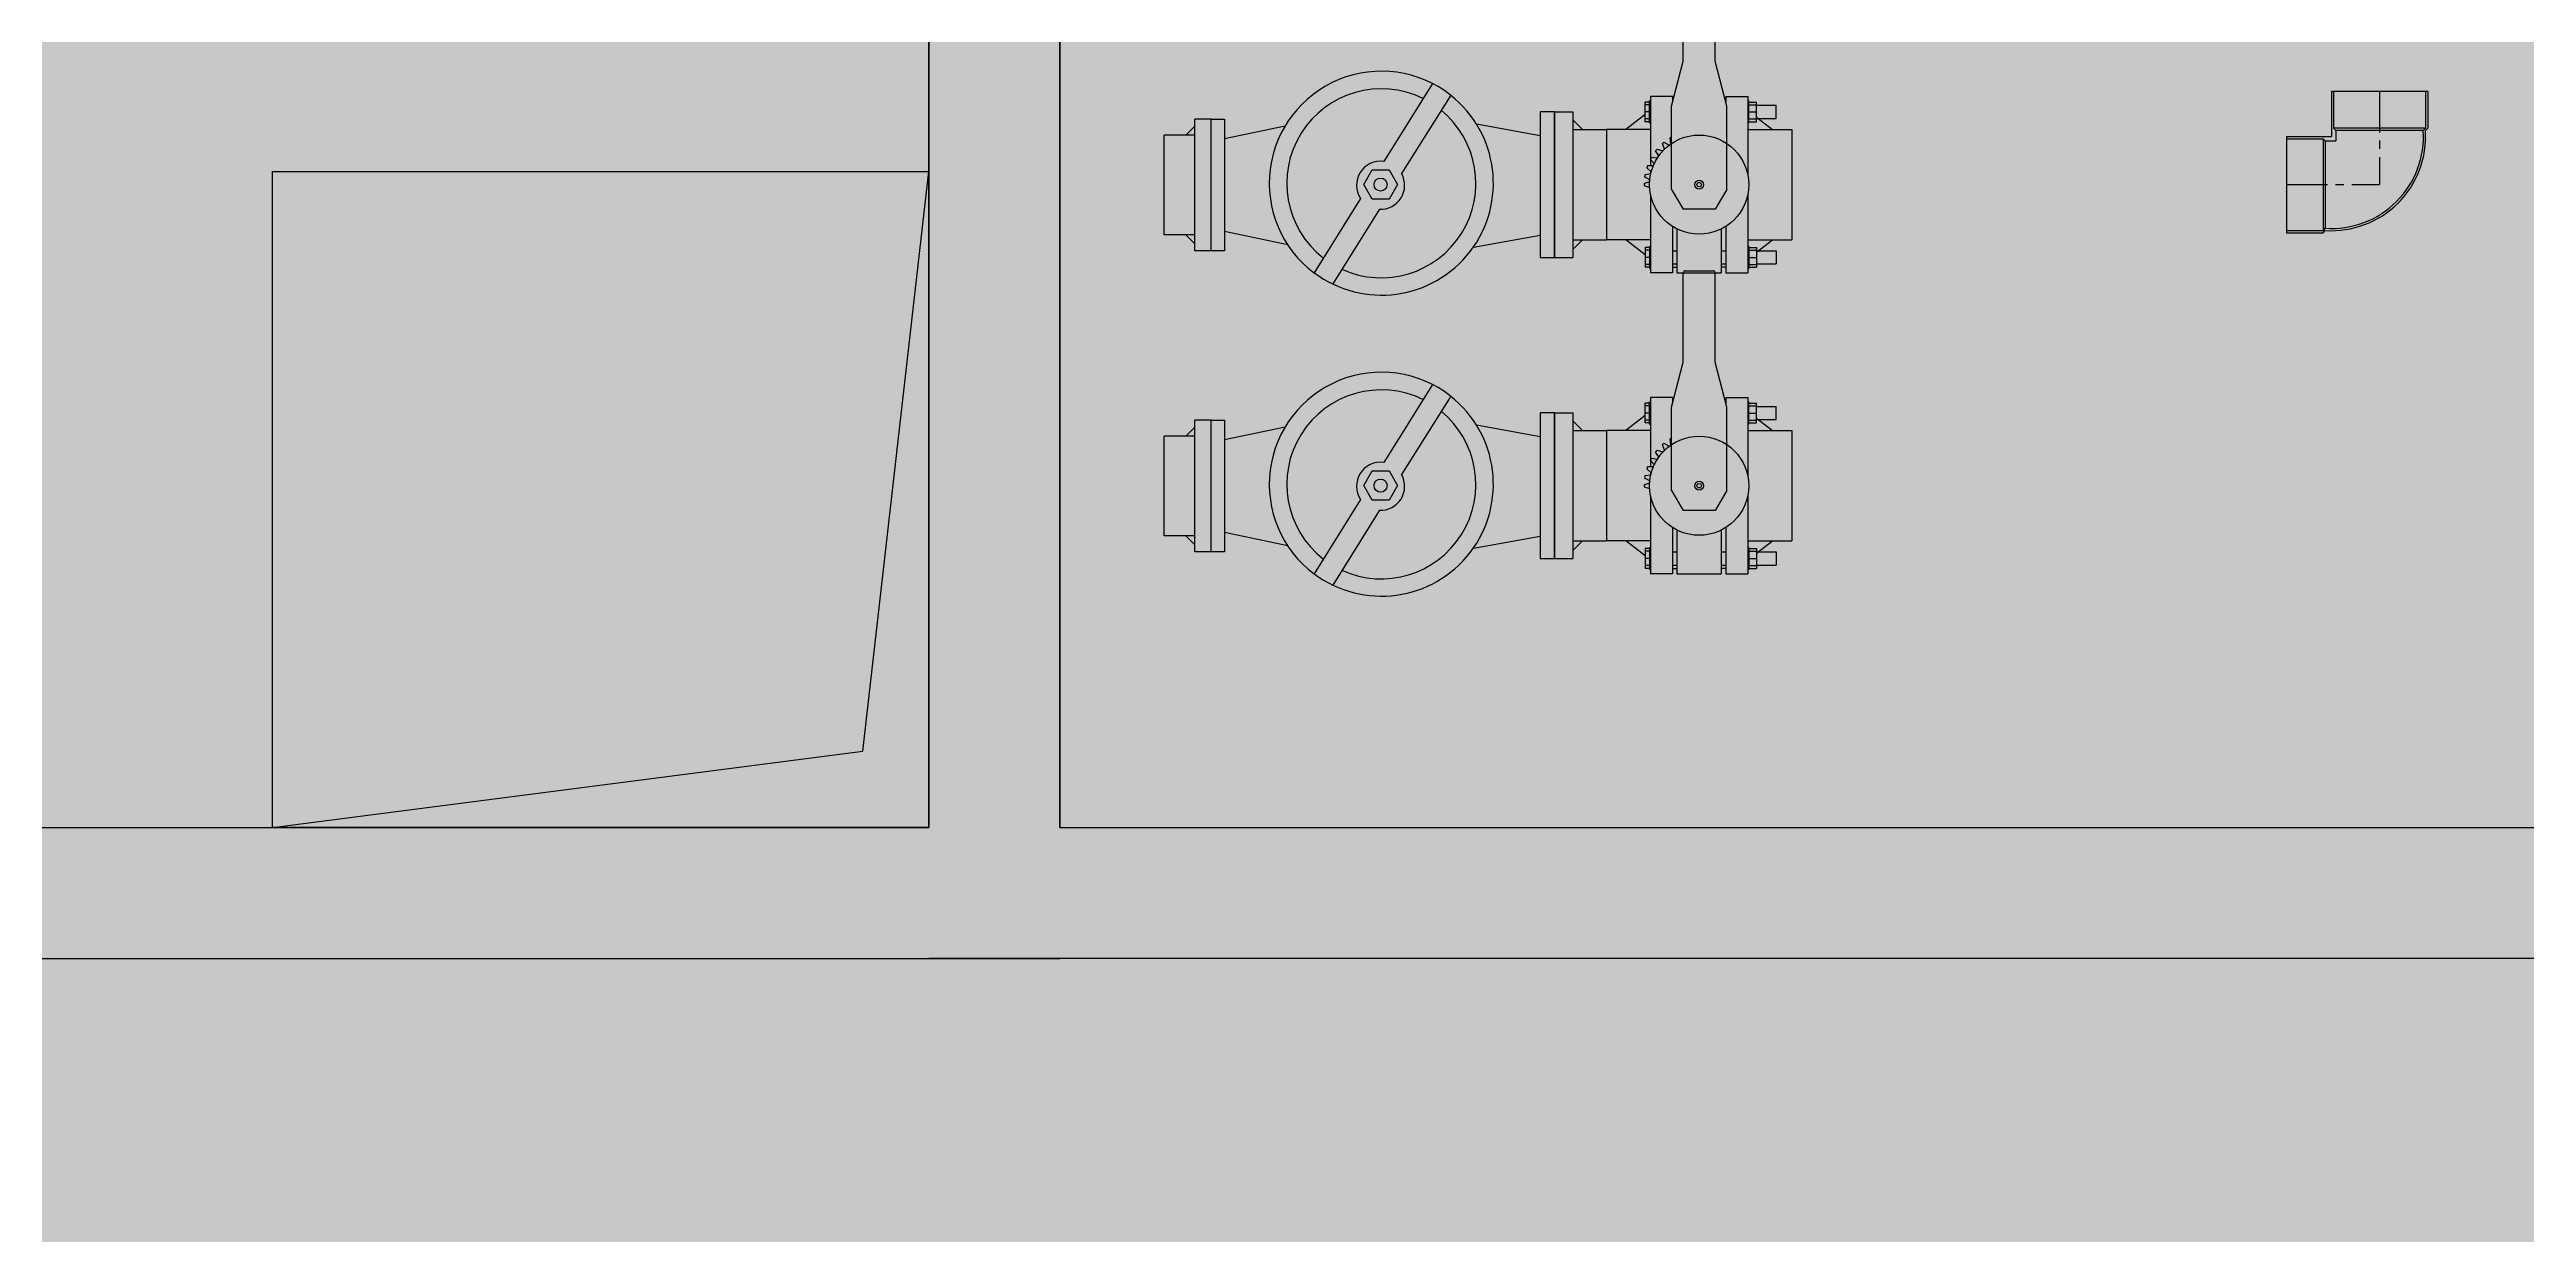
# Model space of a CAD drawing. Header units: millimetres. Extents: x -225363 to 347188, y -782467 to 813415.
# Drawn here: x 25870 to 29644, y 10383 to 12190 of the extents above; entities that cross this region are included whole.
import ezdxf

# ---------------------------------------------------------------- set-up
doc = ezdxf.new("R2010")
doc.units = ezdxf.units.MM
doc.linetypes.add('CENTER', pattern=[2, 1.25, -0.25, 0.25, -0.25])
for name, color, linetype in [('0.05 Thu đáy', 5, 'Continuous'), ('M-Fitting', 2, 'Continuous'), ('PA- VAN', 2, 'Continuous')]:
    doc.layers.add(name, color=color, linetype=linetype)
doc.layers.add('Xref SCN', color=8, linetype='Continuous', lineweight=0)
doc.styles.get("Standard").update_dxf_attribs({"font": 'arial_1.ttf'})
pattern_1 = [(197, (-1424125.8, -442865.07), (-126.479246, -237.872866), [95.25, -285.75]), (287, (-1424185.26, -442833.45), (237.872866, -126.479246), [95.25, -285.75])]

# ---------------------------------------------------------------- blocks, each defined once
blk = doc.blocks.new('Xref SCN')
at = {"layer": 'Xref SCN', "ltscale": 3}
h = blk.add_hatch(dxfattribs=at)
h.set_pattern_fill('CROSS', color=256, scale=30, angle=197)
h.set_pattern_definition(pattern_1)
edge = h.paths.add_edge_path()
edge.add_arc((2267.4, -6083), 1150, 110.6378, 180.3856)
edge.add_line((1117.5, -6090.7), (1124.4, -7115.5))
edge.add_arc((2274.3, -7107.7), 1150, 180.3856, 270.3856)
edge.add_line((2282.1, -8257.7), (21549.9, -8127.6))
edge.add_arc((21542.2, -6977.6), 1150, 270.3853, 360.4402)
edge.add_line((22692.1, -6968.7), (22692.2, -2095.9))
edge.add_arc((21542.2, -2104.7), 1150, 0.4404, 90.3856)
edge.add_line((21534.5, -954.8), (6081.9, -1059))
edge.add_arc((6089.6, -2209), 1150, 90.3854, 160.1332)
edge.add_arc((-23.6, -0.1), 5350, 290.6378, 340.1333, ccw=False)
edge = h.paths.add_edge_path()
edge.add_arc((21542.2, 18280.2), 1150, 0.4403, 104.3699, ccw=False)
edge.add_line((22692.2, 18289), (22692.2, 2404))
edge.add_arc((21542.2, 2395.2), 1150, -89.6144, 0.4403, ccw=False)
edge.add_line((21549.9, 1245.2), (6067.1, 1140.9))
edge.add_arc((6059.3, 2290.9), 1150, 200.6378, 270.3855, ccw=False)
edge.add_arc((-23.6, -0.1), 5350, 20.6378, 28.5953)
edge.add_arc((5234.3, 2862.4), 636.6, 160.1438, 208.3076, ccw=False)
edge.add_arc((7788.2, 2340.3), 3237.9, 44.3307, 166.8197, ccw=False)
edge.add_arc((13743.2, 8157.8), 5087.1, 224.3307, 255.0649)
edge.add_arc((13751.1, 8258.8), 5186.7, 255.2685, 275.8245)
edge.add_arc((13743.2, 8157.8), 5087.1, 276.028, 352.804)
edge.add_arc((13366.1, 8136.4), 5458.9, 353.5222, 372.9617)
edge.add_arc((13743.2, 8157.8), 5087.1, 13.6798, 75.7266)
edge.add_arc((16202.1, 17226.1), 4310.1, 184.5429, 253.7688, ccw=False)
edge.add_arc((12055.2, 16895.7), 150, 104.4177, 184.1801, ccw=False)
edge.add_line((12017.8, 17040.9), (21256.8, 19394.2))
h = blk.add_hatch(dxfattribs=at)
h.set_pattern_fill('CROSS', color=256, scale=30, angle=197)
h.set_pattern_definition(pattern_1)
edge = h.paths.add_edge_path()
edge.add_line((10158.3, 16567.3), (1851.3, 14451.4))
edge.add_arc((2136.7, 13337.4), 1150, 104.3699, 180.3856)
edge.add_line((986.8, 13329.7), (1035.4, 6105.3))
edge.add_arc((2185.4, 6113.1), 1150, 180.3856, 250.1333)
edge.add_arc((-23.6, -0.1), 5350, 54.441, 70.1333, ccw=False)
edge.add_arc((3168.4, 4685.8), 343.2, 256.3943, 333.3422)
edge.add_arc((7788.2, 2340.3), 4837.9, 44.3307, 153.0645, ccw=False)
edge.add_arc((13743.2, 8157.8), 3487.1, 224.3307, 435.8788)
edge.add_arc((16212.7, 17236.7), 5922.7, 187.71586, 254.13812, ccw=False)
edge.add_arc((10541.9, 16468.3), 200, 187.6327, 187.7159, ccw=False)
edge.add_arc((10195, 16421.9), 150, 7.6327, 104.1621)
edge = h.paths.add_edge_path()
edge.add_arc((-13757.9, 9268.2), 1150, 104.3599, 180.4403)
edge.add_line((-14907.8, 9259.4), (-14907.8, 2149))
edge.add_arc((-13757.9, 2157.9), 1150, 180.4403, 270.3856)
edge.add_line((-13750.1, 1007.9), (-6129, 1058.9))
edge.add_arc((-6136.7, 2208.8), 1150, 270.3859, 340.1337)
edge.add_arc((-23.6, -0.1), 5350, 110.6378, 160.1333, ccw=False)
edge.add_arc((-2314.5, 6082.8), 1150, 290.6378, 360.3856)
edge.add_line((-1164.6, 6090.5), (-1205.6, 12195.1))
edge.add_arc((-2355.6, 12187.3), 1150, 0.3856, 104.3599)
edge.add_line((-2640.8, 13301.4), (-14043.1, 10382.3))
edge = h.paths.add_edge_path()
edge.add_line((-13750.1, -8364.8), (-2217.8, -8288))
edge.add_arc((-2225.6, -7138), 1150, 270.3861, 360.3861)
edge.add_line((-1075.6, -7130.3), (-1082.5, -6105.5))
edge.add_arc((-2232.5, -6113.2), 1150, 0.3856, 70.1333)
edge.add_arc((-23.6, -0.1), 5350, 200.6378, 250.1333, ccw=False)
edge.add_arc((-6106.4, -2291.1), 1150, 20.6378, 90.3856)
edge.add_line((-6114.2, -1141.1), (-13765.6, -1192.1))
edge.add_arc((-13757.8, -2342), 1150, 90.3861, 180.441)
edge.add_line((-14907.8, -2350.9), (-14907.8, -7223.7))
edge.add_arc((-13757.9, -7214.9), 1150, 180.4404, 270.3856)
edge.add_arc((-13747.8, -8714.8), 350, 90.3818, 90.3856, ccw=False)
blk = doc.blocks.new('FLANGE-250(SIDE)')
at = {"lineweight": -3, "extrusion": (0, 1, 0)}
for p, q in [((0, 200), (0, -200)), ((0, 200), (50, 200)), ((50, 200), (50, -200)), ((50, 151.5), (142.5, 151.5)), ((142.5, 151.5), (142.5, -151.5)), ((0, -200), (50, -200)), ((50, -151.5), (142.5, -151.5))]:
    blk.add_line(p, q, dxfattribs=at)
at = {"lineweight": -3, "extrusion": (-6.12323e-17, 6.12323e-17, -1)}
blk.add_line((50, 178.5), (77, 151.5), dxfattribs=at)
at = {"lineweight": -3, "extrusion": (-6.12323e-17, -6.12323e-17, -1)}
blk.add_line((50, -178.5), (77, -151.5), dxfattribs=at)
blk = doc.blocks.new('bau loc')
at = {"layer": 'M-Fitting', "lineweight": -3}
for p, q in [((676893.7, 1090364.4), (676908.2, 1090445.3)), ((677049.7, 1090360.7), (677034.6, 1090445.3)), ((676857.1, 1090331.9), (676956.6, 1090269.8)), ((676842.4, 1090308.8), (676941.2, 1090247.1)), ((677001.8, 1090241.6), (677096.5, 1090182.5)), ((676988.3, 1090217.7), (677082.5, 1090158.9)), ((676896.5, 1090122.1), (676912.7, 1090045.5)), ((677047, 1090125.6), (677030.1, 1090045.5))]:
    blk.add_line(p, q, dxfattribs=at)
for points in [[(676878.5, 1090445.3), (677062.8, 1090445.3), (677062.8, 1090463.4), (676878.5, 1090463.4)], [(676970.5, 1090264.7), (676989.1, 1090254), (676989.1, 1090232.4), (676970.5, 1090221.7), (676951.8, 1090232.4), (676951.8, 1090254)], [(677054.5, 1090028.7), (676887.6, 1090028.7), (676887.6, 1090045.5), (677054.5, 1090045.5)]]:
    blk.add_lwpolyline(points, close=True, dxfattribs=at)
blk.add_circle((676970.6, 1090243.1), 8.32, dxfattribs=at)
for centre, radius, start, end in [((676968.9, 1090244.2), 141.7, 323.0693, 141.8898), ((676969, 1090244), 119.7, 335.3797, 140.6794), ((676968.9, 1090244.2), 142, 141.9019, 323.0817), ((676969, 1090244), 119.7, 153.8291, 322.23), ((676971.4, 1090243.1), 30.5, 357.067, 118.9921), ((676971.4, 1090243.1), 30.5, 172.467, 303.5921)]:
    blk.add_arc(centre, radius, start, end, dxfattribs=at)
for p, xscale, yscale, zscale, rotation in [((676970.6, 1090463.4), 0.4606957469489189, 0.4606957469489189, 0.4606957469489189, 89.99999999935461), ((676971, 1090028.7), 0.417265244003375, 0.417265244003375, 0.417265244003375, 269.9999999993546)]:
    blk.add_blockref('FLANGE-250(SIDE)', p, dxfattribs=dict(at, xscale=xscale, yscale=yscale, zscale=zscale, rotation=rotation))
blk = doc.blocks.new('cutdenhatD140')
for p, q in [((86, 73.35), (82.65, 70)), ((142, 73.35), (86, 73.35)), ((142, -73.35), (142, 73.35)), ((73.35, -142), (73.35, -73.35)), ((142, -73.35), (73.35, -73.35)), ((-73.35, -86), (-70, -82.65)), ((-73.35, -142), (-73.35, -86)), ((-70, -86), (-69.76, -85.76)), ((-73.35, -142), (73.35, -142))]:
    blk.add_line(p, q)
at = {"color": 8}
for p, q in [((86, 70), (82.65, 66.65)), ((82.65, -66.65), (82.65, 66.65)), ((142, 70), (86, 70)), ((86, -70), (86, 70)), ((66.65, -82.65), (66.65, -66.65)), ((82.65, -66.65), (66.65, -66.65)), ((86, -70), (82.65, -66.65)), ((142, -70), (86, -70)), ((-70, -86), (-66.65, -82.65)), ((-70, -142), (-70, -86)), ((-70, -86), (70, -86)), ((-66.65, -82.65), (66.65, -82.65)), ((70, -86), (66.65, -82.65)), ((70, -142), (70, -86))]:
    blk.add_line(p, q, dxfattribs=at)
at = {"color": 8, "linetype": 'CENTER', "ltscale": 50}
for p in [(0, -142), (142, 0)]:
    blk.add_line(p, (0, 0), dxfattribs=at)
for points in [[(87, 0), (87, 0)], [(0, -87), (0, -87)]]:
    blk.add_lwpolyline(points)
blk.add_arc((73.35, -73.35), 143.65, 86.28807, 183.71193)
at = {"color": 8}
blk.add_arc((73.35, -73.35), 140.31, 86.19951, 183.80049, dxfattribs=at)
at = {"flags": 12}
blk.add_attdef('CUTDENHAT', (0, 0), '', height=0.1, dxfattribs=at)
blk = doc.blocks.new('van chặn PVC')
at = {"layer": 'PA- VAN', "color": 0}
for p, q in [((217155.7, 32539.4), (217169.3, 32556.9)), ((217269.3, 32574.4), (217169.3, 32574.4)), ((217169.3, 32534.4), (217169.3, 32574.4)), ((217269.3, 32534.4), (217269.3, 32574.4)), ((217282.9, 32539.4), (217269.3, 32556.9)), ((217139.3, 32514.4), (217139.3, 32534.4)), ((217210.2, 32534.4), (217139.3, 32534.4)), ((217163.3, 32535.4), (217143.3, 32535.4)), ((217143.3, 32535.4), (217143.3, 32534.4)), ((217162.3, 32539.4), (217144.3, 32539.4)), ((217144.3, 32535.4), (217144.3, 32539.4)), ((217146.9, 32535.4), (217146.9, 32539.4)), ((217153.3, 32535.4), (217153.3, 32539.4)), ((217159.8, 32535.4), (217159.8, 32539.4)), ((217162.3, 32535.4), (217162.3, 32539.4)), ((217163.3, 32535.4), (217163.3, 32534.4)), ((217218.4, 32540.3), (217216.7, 32535.2)), ((217220.2, 32540.3), (217222, 32535.2)), ((217223.8, 32535.1), (217226.3, 32539.8)), ((217228.6, 32539.4), (217229.3, 32534.2)), ((217231.6, 32534.4), (217229.3, 32534.4)), ((217231, 32533.7), (217234.6, 32537.9)), ((217236.7, 32537.2), (217236.7, 32531.8)), ((217242.3, 32534.4), (217236.7, 32534.4)), ((217238.5, 32531), (217242.5, 32534.6)), ((217299.3, 32534.4), (217242.9, 32534.4)), ((217244.3, 32533.6), (217243.5, 32528.2)), ((217245.4, 32527), (217249.9, 32529.9)), ((217275.3, 32535.4), (217295.3, 32535.4)), ((217275.3, 32535.4), (217275.3, 32534.4)), ((217276.3, 32539.4), (217294.3, 32539.4)), ((217276.3, 32535.4), (217276.3, 32539.4)), ((217278.9, 32535.4), (217278.9, 32539.4)), ((217285.3, 32535.4), (217285.3, 32539.4)), ((217291.8, 32535.4), (217291.8, 32539.4)), ((217294.3, 32535.4), (217294.3, 32539.4)), ((217295.3, 32535.4), (217295.3, 32534.4)), ((217299.3, 32514.4), (217299.3, 32534.4)), ((217181.3, 32514.4), (217139.3, 32514.4)), ((217139.3, 32510.4), (217139.3, 32470.2)), ((217179.1, 32510.4), (217139.3, 32510.4)), ((217144.3, 32514.4), (217144.3, 32510.4)), ((217147.3, 32514.4), (217147.3, 32510.4)), ((217159.3, 32514.4), (217159.3, 32510.4)), ((217215, 32515.3), (217196.9, 32504.8)), ((217215, 32515.3), (217290.6, 32515.3)), ((217251.6, 32528.4), (217250, 32523.2)), ((217251.5, 32521.7), (217256.7, 32523.5)), ((217257.8, 32522.2), (217255.1, 32517.6)), ((217256.3, 32515.9), (217261.8, 32516.7)), ((217290.6, 32515.3), (217331.4, 32504.8)), ((217299.3, 32514.4), (217294.2, 32514.4)), ((217294.3, 32514.4), (217294.3, 32514.3)), ((217196.9, 32475.8), (217196.9, 32504.8)), ((217331.4, 32504.8), (217412.5, 32504.8)), ((217414.3, 32502.9), (217414.3, 32477.6)), ((217179.1, 32470.2), (217139.3, 32470.2)), ((217139.3, 32466.2), (217139.3, 32446.2)), ((217181.3, 32466.2), (217139.3, 32466.2)), ((217144.3, 32466.2), (217144.3, 32470.2)), ((217147.3, 32470.2), (217147.3, 32466.2)), ((217159.3, 32470.2), (217159.3, 32466.2)), ((217181.3, 32466.2), (217169.3, 32466.2)), ((217215, 32465.3), (217196.9, 32475.8)), ((217215, 32465.3), (217290.6, 32465.3)), ((217290.6, 32465.3), (217331.4, 32475.8)), ((217299.3, 32466.2), (217294.2, 32466.2)), ((217294.3, 32466.2), (217294.3, 32466.2)), ((217299.3, 32466.2), (217299.3, 32446.2)), ((217331.4, 32475.8), (217412.5, 32475.8)), ((217210.2, 32446.2), (217139.3, 32446.2)), ((217143.3, 32445.2), (217143.3, 32446.2)), ((217163.3, 32445.2), (217143.3, 32445.2)), ((217144.3, 32445.2), (217144.3, 32438.2)), ((217146.9, 32445.2), (217146.9, 32438.2)), ((217153.3, 32445.2), (217153.3, 32438.2)), ((217159.8, 32445.2), (217159.8, 32438.2)), ((217162.3, 32445.2), (217162.3, 32438.2)), ((217163.3, 32445.2), (217163.3, 32446.2)), ((217169.3, 32446.2), (217169.3, 32406.2)), ((217299.3, 32446.2), (217228.4, 32446.2)), ((217269.3, 32446.2), (217269.3, 32406.2)), ((217275.3, 32445.2), (217275.3, 32446.2)), ((217275.3, 32445.2), (217295.3, 32445.2)), ((217276.3, 32445.2), (217276.3, 32438.2)), ((217278.9, 32445.2), (217278.9, 32438.2)), ((217285.3, 32445.2), (217285.3, 32438.2)), ((217291.8, 32445.2), (217291.8, 32438.2)), ((217294.3, 32445.2), (217294.3, 32438.2)), ((217295.3, 32445.2), (217295.3, 32446.2)), ((217162.3, 32438.2), (217144.3, 32438.2)), ((217147.3, 32438.2), (217147.3, 32420.5)), ((217159.3, 32420.5), (217147.3, 32420.5)), ((217158.1, 32438.2), (217169.3, 32423.7)), ((217159.3, 32438.2), (217159.3, 32420.5)), ((217280.6, 32438.2), (217269.3, 32423.7)), ((217276.3, 32438.2), (217294.3, 32438.2)), ((217279.3, 32438.2), (217279.3, 32420.5)), ((217279.3, 32420.5), (217291.3, 32420.5)), ((217291.3, 32438.2), (217291.3, 32420.5)), ((217269.3, 32406.2), (217169.3, 32406.2))]:
    blk.add_line(p, q, dxfattribs=at)
for radius in [45, 4, 2]:
    blk.add_circle((217219.3, 32490.3), radius, dxfattribs=at)
for centre, radius, start, end in [((217219.3, 32490.3), 50, 88.9661, 91.0339), ((217219.3, 32490.3), 50, 79.2983, 81.9789), ((217219.3, 32490.3), 50, 69.6749, 72.2523), ((217219.3, 32490.3), 50, 59.992, 62.3621), ((217219.3, 32490.3), 50, 49.7483, 52.3504), ((217219.3, 32490.3), 50, 39.7411, 41.6297), ((217219.3, 32490.3), 50, 30, 31.8381), ((217412.5, 32502.9), 1.87, 0, 90), ((217412.5, 32477.6), 1.87, 270, 0)]:
    blk.add_arc(centre, radius, start, end, dxfattribs=at)
blk = doc.blocks.new('PMBCB')
h = blk.add_hatch()
h.set_pattern_fill('BTCT2', color=8, scale=30, pattern_type=2)
h.set_pattern_definition([(50, (-27194.2, -11189.96), (215.17805, -18.8256), [22.5, -247.5]), (355, (-27194.2, -11189.96), (-41.6254, 225.6576), [18, -198]), (100.4514, (-27176.26, -11191.53), (173.5528, 206.8319), [19.122, -210.3426]), (46.1842, (-27194.2, -11129.96), (320.1723, -49.6557), [33.75, -371.25]), (96.6356, (-27167.5, -11134.1), (280.3988, 292.2354), [28.683, -315.514]), (351.1842, (-27194.2, -11129.96), (280.3986, 292.2356), [27, -297]), (21, (-27164.2, -11144.96), (179.0721, -120.7857), [22.5, -247.5]), (326, (-27164.2, -11144.96), (72.9946, 217.545), [18, -198]), (71.4514, (-27149.27, -11155.03), (252.0668, 96.7591), [19.122, -210.3426]), (37.5, (-27194.194, -11189.96), (3.64796, 99.86816), [0, -195.6, 0, -201, 0, -198.75]), (7.5, (-27194.19, -11189.96), (78.92086, 118.3235), [0, -114.6, 0, -191.1, 0, -75.75]), (327.5, (-27261.094, -11189.96), (160.14673, -6.76646), [0, -75, 0, -234, 0, -310.5]), (317.5, (-27291.1, -11189.96), (174.95585, 30.0315), [0, -97.5, 0, -155.4, 0, -220.5]), (45, (-27194.19, -11189.96), (-63.6396, 63.6396), []), (45, (-27194.19, -11168.96), (-63.6396, 63.6396), [])])
h.paths.add_polyline_path([(6600, 2700), (-2900, 2700), (-2900, -200), (6600, -200)])
h.paths.add_polyline_path([(5000, 2500), (5000, 0), (0, 0), (0, 2500)], flags=16)
h.paths.add_polyline_path([(5200, 2500), (6400, 2500), (6400, 0), (5200, 0)], flags=16)
h.paths.add_polyline_path([(-200, 2500), (-200, 0), (-2700, 0), (-2700, 2500)], flags=16)
h.paths.add_polyline_path([(5351, 389.3), (6075.7, 389.3), (6075.7, 539.3), (5351, 539.3)], flags=0)
h.paths.add_polyline_path([(5451.7, 547.4), (5986, 547.4), (5986, 775.9), (5451.7, 775.9)], flags=0)
h.paths.add_polyline_path([(4155.1, 389.3), (4879.8, 389.3), (4879.8, 539.3), (4155.1, 539.3)], flags=0)
h.paths.add_polyline_path([(4255.8, 547.4), (4790.1, 547.4), (4790.1, 775.9), (4255.8, 775.9)], flags=0)
h.paths.add_polyline_path([(-1032.1, 389.3), (-307.4, 389.3), (-307.4, 539.3), (-1032.1, 539.3)], flags=0)
h.paths.add_polyline_path([(-931.4, 547.4), (-397.1, 547.4), (-397.1, 775.9), (-931.4, 775.9)], flags=0)
h = blk.add_hatch(color=256)
h.dxf.hatch_style = 1
h.paths.add_polyline_path([(-300.6, 116.5), (-1200, 0), (-200, 0), (-200, 1000)])
for points in [[(0, 2700), (-2900, 2700), (-2900, -200), (0, -200)], [(-200, 2700), (6600, 2700), (6600, -200), (-200, -200)], [(-200, 2500), (-200, 0)], [(-200, 0), (-200, 2500)], [(0, 0), (0, 2500)], [(-1200, 0), (-300.6, 116.5), (-200, 1000)], [(-200, 1000), (-200, 0)]]:
    blk.add_lwpolyline(points)
for points in [[(-2700, 0), (-200, 0), (-200, 2500), (-2700, 2500)], [(0, 0), (5000, 0), (5000, 2500), (0, 2500)], [(-200, 0), (-1200, 0), (-1200, 1000), (-200, 1000)]]:
    blk.add_lwpolyline(points, close=True)
at = {"layer": '0.05 Thu đáy', "lineweight": -3}
for name, p, xscale, yscale, zscale, rotation in [('van chặn PVC', (55557.6, -363948.3), 1.680000000152587, 1.680000000152587, 1.680000000152587, 90), ('bau loc', (-1311638.3, 815726.2), 1.203517612799521, 1.203517612799521, 1.203517612799521, 270), ('van chặn PVC', (55557.6, -364407.4), 1.680000000152587, 1.680000000152587, 1.680000000152587, 90), ('bau loc', (-1311638.3, 815267.2), 1.203517612799521, 1.203517612799521, 1.203517612799521, 270)]:
    blk.add_blockref(name, p, dxfattribs=dict(at, xscale=xscale, yscale=yscale, zscale=zscale, rotation=rotation))
at = {"layer": '0.05 Thu đáy'}
ref = blk.add_blockref('cutdenhatD140', (2010.6, 980.2), dxfattribs=dict(at, rotation=180))
ref.add_attrib('CUTDENHAT', 'Cút, PPR,DN140', (2010.6, 980.2), dxfattribs={"layer": '0', "height": 0.1, "rotation": 180})

msp = doc.modelspace()

# ---------------------------------------------------------------- block references
msp.add_blockref('Xref SCN', (18946.5, 15699))

# ---------------------------------------------------------------- next in the draw order: block references
msp.add_blockref('PMBCB', (27409.2, 11003.6))

doc.saveas('drawing.dxf')
